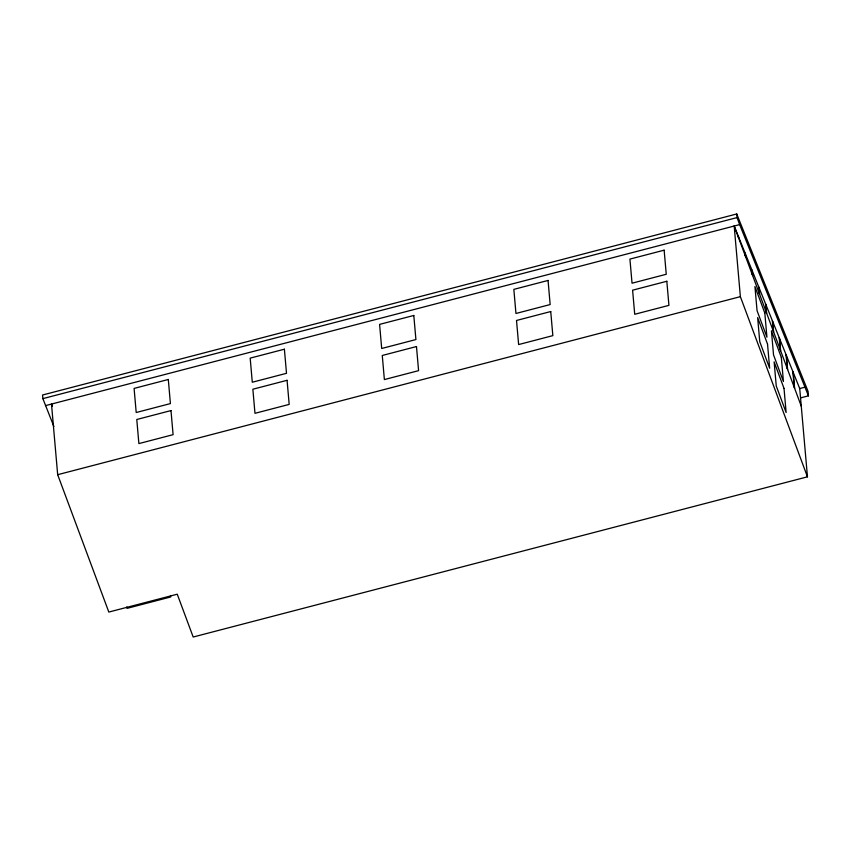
<?xml version="1.0" encoding="UTF-8"?>
<svg xmlns="http://www.w3.org/2000/svg" width="851" height="851" viewBox="0 0 851 851"><rect width="100%" height="100%" fill="white"/><g stroke="black" fill="none" stroke-linecap="round" stroke-linejoin="round"><path stroke-width="1.28" d="M800.738 397.842L808.45 395.832L808.056 391.332L736.732 213.973L42.55 395.013L42.869 398.63L53.89 426.5M42.869 398.63L737.051 217.59L736.732 213.973M45.475 405.64L739.657 224.6L808.45 395.832M57.677 474.698L740.37 296.659L734.19 226.036L799.727 388.556L807.461 476.826L193.188 637.027L177.253 594.211L108.822 612.06L57.677 474.698L51.496 404.076L52.337 406.15M799.727 388.556L805.206 387.12M737.051 217.59L739.657 224.6M734.19 226.036L801.28 406.204M740.37 296.659L807.461 476.826M51.496 404.076L52.358 406.374M793.238 372.451L794.632 388.364M792.887 371.589L794.27 387.407M786.398 355.495L787.632 369.557M786.047 354.633L787.271 368.6M779.559 338.528L780.633 350.75M779.208 337.666L780.271 349.793M772.719 321.572L773.623 331.954M772.368 320.71L773.272 330.996M765.879 304.605L766.623 313.147M765.528 303.743L766.272 312.189M759.039 287.649L759.624 294.34M758.688 286.787L759.262 293.382M752.199 270.682L752.624 275.543M751.848 269.82L752.263 274.586M745.359 253.726L745.614 256.736M745.008 252.864L745.263 255.779M738.519 236.769L738.615 237.929M738.168 235.897L738.264 236.972M170.551 595.477L170.679 596.976L127.022 608.369L126.895 606.859M168.307 379.482L134.096 388.407L136.203 412.512L170.413 403.587L168.307 379.482M284.394 349.208L250.183 358.133L252.29 382.237L286.5 373.312L284.394 349.208M413.799 315.466L379.589 324.391L381.695 348.485L415.916 339.56L413.799 315.466M548.055 280.447L513.844 289.372L515.951 313.476L550.161 304.552L548.055 280.447M664.142 250.173L629.921 259.098L632.038 283.202L666.248 274.277L664.142 250.173M170.987 410.576L136.777 419.5L138.883 443.594L173.093 434.67L170.987 410.576M287.074 380.301L252.864 389.226L254.97 413.32L289.18 404.395L287.074 380.301M416.479 346.548L382.269 355.473L384.375 379.567L418.586 370.653L416.479 346.548M550.735 311.54L516.514 320.465L518.631 344.559L552.842 335.634L550.735 311.54M666.822 281.266L632.601 290.191L634.718 314.285L668.929 305.36L666.822 281.266M764.826 313.094L754.933 286.532L757.05 310.636L766.932 337.198L764.826 313.094M781.324 357.388L771.432 330.826L773.538 354.931L783.431 381.493L781.324 357.388M767.538 344.144L757.645 317.583L759.752 341.676L769.644 368.238L767.538 344.144M784.026 388.439L774.133 361.877L776.25 385.982L786.133 412.533L784.026 388.439"/></g></svg>
